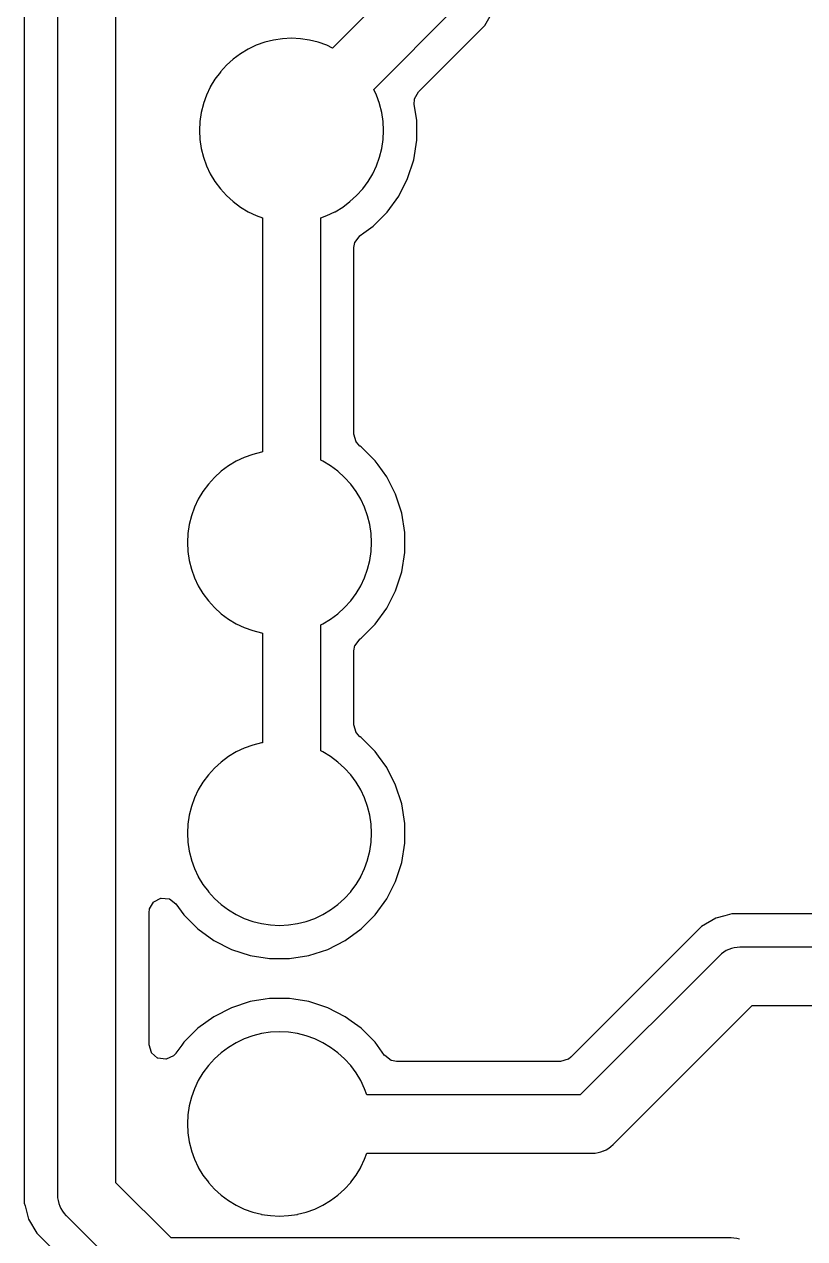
# Model space of a CAD drawing. Header units: metres. Extents: x 92.3 to 181.5, y -134.8 to -50.6.
# Drawn here: x 113.8 to 120.62, y -107.08 to -96.47 of the extents above; entities that cross this region are included whole.
import ezdxf

# ---------------------------------------------------------------- set-up
doc = ezdxf.new("R2010")
doc.units = ezdxf.units.M

msp = doc.modelspace()

# ---------------------------------------------------------------- linework, layer by layer
for points in [[(113.804, -96.018), (113.804, -106.772), (113.811, -106.796), (113.842, -106.911), (113.913, -107.035), (114.646, -107.768)], [(114.095, -96.09), (114.095, -106.7), (114.095, -106.7), (114.095, -106.7), (114.096, -106.725), (114.096, -106.725), (114.096, -106.725), (114.096, -106.725), (114.096, -106.725), (114.1, -106.75), (114.1, -106.75), (114.1, -106.75), (114.1, -106.75), (114.1, -106.75), (114.106, -106.774), (114.106, -106.774)], [(117.136, -96.043), (116.499, -96.68), (116.448, -96.656), (116.448, -96.656), (116.448, -96.656), (116.448, -96.656), (116.448, -96.656), (116.374, -96.63), (116.374, -96.63), (116.374, -96.63), (116.374, -96.63), (116.373, -96.63), (116.297, -96.611), (116.297, -96.61), (116.297, -96.61), (116.297, -96.61), (116.297, -96.61), (116.219, -96.599), (116.219, -96.599), (116.219, -96.599), (116.219, -96.599), (116.219, -96.599), (116.14, -96.595), (116.14, -96.595), (116.14, -96.595), (116.14, -96.595), (116.14, -96.595), (116.061, -96.599), (116.061, -96.599), (116.061, -96.599), (116.061, -96.599), (116.061, -96.599), (115.983, -96.61), (115.983, -96.61), (115.983, -96.61), (115.983, -96.61), (115.983, -96.611), (115.907, -96.63), (115.907, -96.63), (115.907, -96.63), (115.906, -96.63), (115.906, -96.63), (115.906, -96.63), (115.906, -96.63), (115.832, -96.656), (115.832, -96.656), (115.832, -96.656), (115.832, -96.656), (115.832, -96.656), (115.761, -96.69), (115.761, -96.69), (115.761, -96.69), (115.76, -96.69), (115.76, -96.69), (115.693, -96.731), (115.693, -96.731), (115.693, -96.731), (115.693, -96.731), (115.693, -96.731), (115.63, -96.778), (115.629, -96.778), (115.629, -96.778), (115.629, -96.778), (115.629, -96.778), (115.571, -96.831), (115.571, -96.831), (115.571, -96.831), (115.571, -96.831), (115.571, -96.831), (115.518, -96.889), (115.518, -96.889), (115.518, -96.889), (115.518, -96.889), (115.518, -96.89), (115.471, -96.953), (115.471, -96.953), (115.471, -96.953), (115.471, -96.953), (115.471, -96.953), (115.43, -97.02), (115.43, -97.02), (115.43, -97.021), (115.43, -97.021), (115.43, -97.021), (115.396, -97.092), (115.396, -97.092), (115.396, -97.092), (115.396, -97.092), (115.396, -97.092), (115.37, -97.166), (115.37, -97.166), (115.37, -97.166), (115.37, -97.166), (115.37, -97.167), (115.351, -97.243), (115.35, -97.243), (115.35, -97.243), (115.35, -97.243), (115.35, -97.243), (115.339, -97.321), (115.339, -97.321), (115.339, -97.321), (115.339, -97.321), (115.339, -97.321), (115.335, -97.4), (115.335, -97.4), (115.335, -97.4), (115.335, -97.4), (115.335, -97.4), (115.339, -97.479), (115.339, -97.479), (115.339, -97.479), (115.339, -97.479), (115.339, -97.479), (115.35, -97.557), (115.35, -97.557), (115.35, -97.557), (115.35, -97.557), (115.351, -97.557), (115.37, -97.633), (115.37, -97.634), (115.37, -97.634), (115.37, -97.634), (115.37, -97.634), (115.396, -97.708), (115.396, -97.708), (115.396, -97.708), (115.396, -97.708), (115.396, -97.708), (115.43, -97.779), (115.43, -97.779), (115.43, -97.779), (115.43, -97.78), (115.43, -97.78), (115.471, -97.847), (115.471, -97.847), (115.471, -97.847), (115.471, -97.847), (115.471, -97.847), (115.518, -97.91), (115.518, -97.911), (115.518, -97.911), (115.518, -97.911), (115.518, -97.911), (115.571, -97.969), (115.571, -97.969), (115.571, -97.969), (115.571, -97.969), (115.571, -97.969), (115.629, -98.022), (115.629, -98.022), (115.629, -98.022), (115.629, -98.022), (115.63, -98.022), (115.693, -98.069), (115.693, -98.069), (115.693, -98.069), (115.693, -98.069), (115.693, -98.069), (115.76, -98.11), (115.76, -98.11), (115.761, -98.11), (115.761, -98.11), (115.761, -98.11), (115.832, -98.144), (115.832, -98.144), (115.832, -98.144), (115.832, -98.144), (115.832, -98.144), (115.885, -98.163), (115.885, -100.209), (115.878, -100.21), (115.878, -100.21), (115.878, -100.21), (115.878, -100.21), (115.878, -100.211), (115.802, -100.23), (115.802, -100.23), (115.802, -100.23), (115.801, -100.23), (115.801, -100.23), (115.801, -100.23), (115.801, -100.23), (115.727, -100.256), (115.727, -100.256), (115.727, -100.256), (115.727, -100.256), (115.727, -100.256), (115.656, -100.29), (115.656, -100.29), (115.656, -100.29), (115.655, -100.29), (115.655, -100.29), (115.588, -100.331), (115.588, -100.331), (115.588, -100.331), (115.588, -100.331), (115.588, -100.331), (115.525, -100.378), (115.524, -100.378), (115.524, -100.378), (115.524, -100.378), (115.524, -100.378), (115.466, -100.431), (115.466, -100.431), (115.466, -100.431), (115.466, -100.431), (115.466, -100.431), (115.413, -100.489), (115.413, -100.489), (115.413, -100.489), (115.413, -100.489), (115.413, -100.49), (115.366, -100.553), (115.366, -100.553), (115.366, -100.553), (115.366, -100.553), (115.366, -100.553), (115.325, -100.62), (115.325, -100.62), (115.325, -100.621), (115.325, -100.621), (115.325, -100.621), (115.291, -100.692), (115.291, -100.692), (115.291, -100.692), (115.291, -100.692), (115.291, -100.692), (115.265, -100.766), (115.265, -100.766), (115.265, -100.766), (115.265, -100.766), (115.265, -100.767), (115.246, -100.843), (115.245, -100.843), (115.245, -100.843), (115.245, -100.843), (115.245, -100.843), (115.234, -100.921), (115.234, -100.921), (115.234, -100.921), (115.234, -100.921), (115.234, -100.921), (115.23, -101), (115.23, -101), (115.23, -101), (115.23, -101), (115.23, -101), (115.234, -101.079), (115.234, -101.079), (115.234, -101.079), (115.234, -101.079), (115.234, -101.079), (115.245, -101.157), (115.245, -101.157), (115.245, -101.157), (115.245, -101.157), (115.246, -101.157), (115.265, -101.233), (115.265, -101.234), (115.265, -101.234), (115.265, -101.234), (115.265, -101.234), (115.291, -101.308), (115.291, -101.308), (115.291, -101.308), (115.291, -101.308), (115.291, -101.308), (115.325, -101.379), (115.325, -101.379), (115.325, -101.379), (115.325, -101.38), (115.325, -101.38), (115.366, -101.447), (115.366, -101.447), (115.366, -101.447), (115.366, -101.447), (115.366, -101.447), (115.413, -101.51), (115.413, -101.511), (115.413, -101.511), (115.413, -101.511), (115.413, -101.511), (115.466, -101.569), (115.466, -101.569), (115.466, -101.569), (115.466, -101.569), (115.466, -101.569), (115.524, -101.622), (115.524, -101.622), (115.524, -101.622), (115.524, -101.622), (115.525, -101.622), (115.588, -101.669), (115.588, -101.669), (115.588, -101.669), (115.588, -101.669), (115.588, -101.669), (115.655, -101.71), (115.655, -101.71), (115.656, -101.71), (115.656, -101.71), (115.656, -101.71), (115.727, -101.744), (115.727, -101.744), (115.727, -101.744), (115.727, -101.744), (115.727, -101.744), (115.801, -101.77), (115.801, -101.77), (115.801, -101.77), (115.801, -101.77), (115.802, -101.77), (115.878, -101.789), (115.878, -101.79), (115.878, -101.79), (115.878, -101.79), (115.878, -101.79), (115.885, -101.791), (115.885, -102.749), (115.878, -102.75), (115.878, -102.75), (115.878, -102.75), (115.878, -102.75), (115.878, -102.751), (115.802, -102.77), (115.802, -102.77), (115.802, -102.77), (115.801, -102.77), (115.801, -102.77), (115.801, -102.77), (115.801, -102.77), (115.727, -102.796), (115.727, -102.796), (115.727, -102.796), (115.727, -102.796), (115.727, -102.796), (115.656, -102.83), (115.656, -102.83), (115.656, -102.83), (115.655, -102.83), (115.655, -102.83), (115.588, -102.871), (115.588, -102.871), (115.588, -102.871), (115.588, -102.871), (115.588, -102.871), (115.525, -102.918), (115.524, -102.918), (115.524, -102.918), (115.524, -102.918), (115.524, -102.918), (115.466, -102.971), (115.466, -102.971), (115.466, -102.971), (115.466, -102.971), (115.466, -102.971), (115.413, -103.029), (115.413, -103.029), (115.413, -103.029), (115.413, -103.029), (115.413, -103.03), (115.366, -103.093), (115.366, -103.093), (115.366, -103.093), (115.366, -103.093), (115.366, -103.093), (115.325, -103.16), (115.325, -103.16), (115.325, -103.161), (115.325, -103.161), (115.325, -103.161), (115.291, -103.232), (115.291, -103.232), (115.291, -103.232), (115.291, -103.232), (115.291, -103.232), (115.265, -103.306), (115.265, -103.306), (115.265, -103.306), (115.265, -103.306), (115.265, -103.307), (115.246, -103.383), (115.245, -103.383), (115.245, -103.383), (115.245, -103.383), (115.245, -103.383), (115.234, -103.461), (115.234, -103.461), (115.234, -103.461), (115.234, -103.461), (115.234, -103.461), (115.23, -103.54), (115.23, -103.54), (115.23, -103.54), (115.23, -103.54), (115.23, -103.54), (115.234, -103.619), (115.234, -103.619), (115.234, -103.619), (115.234, -103.619), (115.234, -103.619), (115.245, -103.697), (115.245, -103.697), (115.245, -103.697), (115.245, -103.697), (115.246, -103.697), (115.265, -103.773), (115.265, -103.774), (115.265, -103.774), (115.265, -103.774), (115.265, -103.774), (115.291, -103.848), (115.291, -103.848), (115.291, -103.848), (115.291, -103.848), (115.291, -103.848), (115.325, -103.919), (115.325, -103.919), (115.325, -103.919), (115.325, -103.92), (115.325, -103.92), (115.366, -103.987), (115.366, -103.987), (115.366, -103.987), (115.366, -103.987), (115.366, -103.987), (115.413, -104.05), (115.413, -104.051), (115.413, -104.051), (115.413, -104.051), (115.413, -104.051), (115.466, -104.109), (115.466, -104.109), (115.466, -104.109), (115.466, -104.109), (115.466, -104.109), (115.524, -104.162), (115.524, -104.162), (115.524, -104.162), (115.524, -104.162), (115.525, -104.162), (115.588, -104.209), (115.588, -104.209), (115.588, -104.209), (115.588, -104.209), (115.588, -104.209), (115.655, -104.25), (115.655, -104.25), (115.656, -104.25), (115.656, -104.25), (115.656, -104.25), (115.727, -104.284), (115.727, -104.284), (115.727, -104.284), (115.727, -104.284), (115.727, -104.284), (115.801, -104.31), (115.801, -104.31), (115.801, -104.31), (115.801, -104.31), (115.802, -104.31), (115.878, -104.329), (115.878, -104.33), (115.878, -104.33), (115.878, -104.33), (115.878, -104.33), (115.956, -104.341), (115.956, -104.341), (115.956, -104.341), (115.956, -104.341), (115.956, -104.341), (116.035, -104.345), (116.035, -104.345), (116.035, -104.345), (116.035, -104.345), (116.035, -104.345), (116.114, -104.341), (116.114, -104.341), (116.114, -104.341), (116.114, -104.341), (116.114, -104.341), (116.192, -104.33), (116.192, -104.33), (116.192, -104.33), (116.192, -104.33), (116.192, -104.329), (116.268, -104.31), (116.268, -104.31), (116.268, -104.31), (116.269, -104.31), (116.269, -104.31), (116.269, -104.31), (116.269, -104.31), (116.343, -104.284), (116.343, -104.284), (116.343, -104.284), (116.343, -104.284), (116.343, -104.284), (116.414, -104.25), (116.414, -104.25), (116.414, -104.25), (116.415, -104.25), (116.415, -104.25), (116.482, -104.209), (116.482, -104.209), (116.482, -104.209), (116.482, -104.209), (116.482, -104.209), (116.545, -104.162), (116.546, -104.162), (116.546, -104.162), (116.546, -104.162), (116.546, -104.162), (116.604, -104.109), (116.604, -104.109), (116.604, -104.109), (116.604, -104.109), (116.604, -104.109), (116.657, -104.051), (116.657, -104.051), (116.657, -104.051), (116.657, -104.051), (116.657, -104.05), (116.704, -103.987), (116.704, -103.987), (116.704, -103.987), (116.704, -103.987), (116.704, -103.987), (116.745, -103.92), (116.745, -103.92), (116.745, -103.919), (116.745, -103.919), (116.745, -103.919), (116.779, -103.848), (116.779, -103.848), (116.779, -103.848), (116.779, -103.848), (116.779, -103.848), (116.805, -103.774), (116.805, -103.774), (116.805, -103.774), (116.805, -103.774), (116.805, -103.773), (116.824, -103.697), (116.825, -103.697), (116.825, -103.697), (116.825, -103.697), (116.825, -103.697), (116.836, -103.619), (116.836, -103.619), (116.836, -103.619), (116.836, -103.619), (116.836, -103.619), (116.84, -103.54), (116.84, -103.54), (116.84, -103.54), (116.84, -103.54), (116.84, -103.54), (116.836, -103.461), (116.836, -103.461), (116.836, -103.461), (116.836, -103.461), (116.836, -103.461), (116.825, -103.383), (116.825, -103.383), (116.825, -103.383), (116.825, -103.383), (116.824, -103.383), (116.805, -103.307), (116.805, -103.307), (116.805, -103.306), (116.805, -103.306), (116.805, -103.306), (116.805, -103.306), (116.779, -103.232), (116.779, -103.232), (116.779, -103.232), (116.779, -103.232), (116.779, -103.232), (116.745, -103.161), (116.745, -103.161), (116.745, -103.161), (116.745, -103.16), (116.745, -103.16), (116.704, -103.093), (116.704, -103.093), (116.704, -103.093), (116.704, -103.093), (116.704, -103.093), (116.657, -103.03), (116.657, -103.029), (116.657, -103.029), (116.657, -103.029), (116.657, -103.029), (116.604, -102.971), (116.604, -102.971), (116.604, -102.971), (116.604, -102.971), (116.604, -102.971), (116.546, -102.918), (116.546, -102.918), (116.546, -102.918), (116.546, -102.918), (116.545, -102.918), (116.482, -102.871), (116.482, -102.871), (116.482, -102.871), (116.482, -102.871), (116.482, -102.871), (116.415, -102.83), (116.415, -102.83), (116.414, -102.83), (116.414, -102.83), (116.414, -102.83), (116.395, -102.821), (116.395, -101.719), (116.414, -101.71), (116.414, -101.71), (116.414, -101.71), (116.415, -101.71), (116.415, -101.71), (116.482, -101.669), (116.482, -101.669), (116.482, -101.669), (116.482, -101.669), (116.482, -101.669), (116.545, -101.622), (116.546, -101.622), (116.546, -101.622), (116.546, -101.622), (116.546, -101.622), (116.604, -101.569), (116.604, -101.569), (116.604, -101.569), (116.604, -101.569), (116.604, -101.569), (116.657, -101.511), (116.657, -101.511), (116.657, -101.511), (116.657, -101.511), (116.657, -101.51), (116.704, -101.447), (116.704, -101.447), (116.704, -101.447), (116.704, -101.447), (116.704, -101.447), (116.745, -101.38), (116.745, -101.38), (116.745, -101.379), (116.745, -101.379), (116.745, -101.379), (116.779, -101.308), (116.779, -101.308), (116.779, -101.308), (116.779, -101.308), (116.779, -101.308), (116.805, -101.234), (116.805, -101.234), (116.805, -101.234), (116.805, -101.234), (116.805, -101.233), (116.824, -101.157), (116.825, -101.157), (116.825, -101.157), (116.825, -101.157), (116.825, -101.157), (116.836, -101.079), (116.836, -101.079), (116.836, -101.079), (116.836, -101.079), (116.836, -101.079), (116.84, -101), (116.84, -101), (116.84, -101), (116.84, -101), (116.84, -101), (116.836, -100.921), (116.836, -100.921), (116.836, -100.921), (116.836, -100.921), (116.836, -100.921), (116.825, -100.843), (116.825, -100.843), (116.825, -100.843), (116.825, -100.843), (116.824, -100.843), (116.805, -100.767), (116.805, -100.767), (116.805, -100.766), (116.805, -100.766), (116.805, -100.766), (116.805, -100.766), (116.779, -100.692), (116.779, -100.692), (116.779, -100.692), (116.779, -100.692), (116.779, -100.692), (116.745, -100.621), (116.745, -100.621), (116.745, -100.621), (116.745, -100.62), (116.745, -100.62), (116.704, -100.553), (116.704, -100.553), (116.704, -100.553), (116.704, -100.553), (116.704, -100.553), (116.657, -100.49), (116.657, -100.489), (116.657, -100.489), (116.657, -100.489), (116.657, -100.489), (116.604, -100.431), (116.604, -100.431), (116.604, -100.431), (116.604, -100.431), (116.604, -100.431), (116.546, -100.378), (116.546, -100.378), (116.546, -100.378), (116.546, -100.378), (116.545, -100.378), (116.482, -100.331), (116.482, -100.331), (116.482, -100.331), (116.482, -100.331), (116.482, -100.331), (116.415, -100.29), (116.415, -100.29), (116.414, -100.29), (116.414, -100.29), (116.414, -100.29), (116.395, -100.281), (116.395, -98.163), (116.448, -98.144), (116.448, -98.144), (116.448, -98.144), (116.448, -98.144), (116.448, -98.144), (116.519, -98.11), (116.519, -98.11), (116.519, -98.11), (116.52, -98.11), (116.52, -98.11), (116.587, -98.069), (116.587, -98.069), (116.587, -98.069), (116.587, -98.069), (116.587, -98.069), (116.65, -98.022), (116.651, -98.022), (116.651, -98.022), (116.651, -98.022), (116.651, -98.022), (116.709, -97.969), (116.709, -97.969), (116.709, -97.969), (116.709, -97.969), (116.709, -97.969), (116.762, -97.911), (116.762, -97.911), (116.762, -97.911), (116.762, -97.911), (116.762, -97.91), (116.809, -97.847), (116.809, -97.847), (116.809, -97.847), (116.809, -97.847), (116.809, -97.847), (116.85, -97.78), (116.85, -97.78), (116.85, -97.779), (116.85, -97.779), (116.85, -97.779), (116.884, -97.708), (116.884, -97.708), (116.884, -97.708), (116.884, -97.708), (116.884, -97.708), (116.91, -97.634), (116.91, -97.634), (116.91, -97.634), (116.91, -97.634), (116.91, -97.633), (116.929, -97.557), (116.93, -97.557), (116.93, -97.557), (116.93, -97.557), (116.93, -97.557), (116.941, -97.479), (116.941, -97.479), (116.941, -97.479), (116.941, -97.479), (116.941, -97.479), (116.945, -97.4), (116.945, -97.4), (116.945, -97.4), (116.945, -97.4), (116.945, -97.4), (116.941, -97.321), (116.941, -97.321), (116.941, -97.321), (116.941, -97.321), (116.941, -97.321), (116.93, -97.243), (116.93, -97.243), (116.93, -97.243), (116.93, -97.243), (116.929, -97.243), (116.91, -97.167), (116.91, -97.167), (116.91, -97.166), (116.91, -97.166), (116.91, -97.166), (116.91, -97.166), (116.884, -97.092), (116.884, -97.092), (116.884, -97.092), (116.884, -97.092), (116.884, -97.092), (116.86, -97.041), (117.571, -96.329)], [(120.055, -107.087), (120.031, -107.081), (120.031, -107.081), (120.031, -107.081), (120.031, -107.081), (120.031, -107.081), (120.006, -107.077), (120.006, -107.077), (120.006, -107.077), (120.006, -107.077), (120.006, -107.077), (119.981, -107.076), (119.981, -107.076), (119.981, -107.076), (115.087, -107.076), (114.605, -106.594), (114.605, -96.196)], [(122.574, -104.245), (119.987, -104.245), (119.927, -104.262), (119.848, -104.283), (119.724, -104.354), (118.582, -105.497), (118.582, -105.497), (118.582, -105.497), (118.582, -105.497), (118.581, -105.497), (118.561, -105.514), (118.561, -105.514), (118.561, -105.514), (118.56, -105.514), (118.56, -105.514), (118.56, -105.514), (118.56, -105.514), (118.56, -105.514), (118.56, -105.514), (118.56, -105.514), (118.56, -105.514), (118.56, -105.514), (118.56, -105.514), (118.559, -105.514), (118.559, -105.515), (118.559, -105.515), (118.559, -105.515), (118.492, -105.534), (118.492, -105.534), (118.492, -105.534), (118.492, -105.534), (118.492, -105.534), (118.491, -105.534), (118.491, -105.534), (118.491, -105.534), (118.491, -105.534), (118.491, -105.534), (118.491, -105.534), (118.491, -105.534), (118.491, -105.534), (117.059, -105.534), (117.058, -105.534), (117.058, -105.534), (117.058, -105.534), (117.058, -105.534), (117.058, -105.534), (117.058, -105.534), (117.058, -105.534), (117.058, -105.534), (117.013, -105.526), (117.012, -105.526), (117.012, -105.526), (117.012, -105.526), (117.012, -105.526), (117.012, -105.526), (117.012, -105.526), (117.012, -105.526), (117.012, -105.526), (117.012, -105.526), (117.011, -105.526), (117.011, -105.526), (117.011, -105.525), (117.011, -105.525), (117.011, -105.525), (117.011, -105.525), (117.011, -105.525), (117.011, -105.525), (117.011, -105.525), (117.01, -105.525), (116.955, -105.482), (116.955, -105.482), (116.955, -105.482), (116.955, -105.482), (116.955, -105.482), (116.955, -105.482), (116.955, -105.482), (116.955, -105.482), (116.954, -105.482), (116.954, -105.482), (116.954, -105.482), (116.954, -105.481), (116.954, -105.481), (116.871, -105.366), (116.749, -105.244), (116.662, -105.182), (116.609, -105.143), (116.456, -105.065), (116.292, -105.011), (116.16, -104.991), (116.121, -104.984), (115.949, -104.984), (115.91, -104.991), (115.778, -105.011), (115.614, -105.065), (115.461, -105.143), (115.321, -105.244), (115.199, -105.366), (115.181, -105.391), (115.129, -105.463), (115.129, -105.464), (115.129, -105.464), (115.129, -105.464), (115.129, -105.464), (115.129, -105.464), (115.109, -105.485), (115.109, -105.485), (115.109, -105.485), (115.109, -105.485), (115.109, -105.485), (115.109, -105.485), (115.109, -105.485), (115.109, -105.485), (115.109, -105.485), (115.109, -105.485), (115.108, -105.485), (115.108, -105.486), (115.108, -105.486), (115.108, -105.486), (115.108, -105.486), (115.108, -105.486), (115.108, -105.486), (115.044, -105.515), (115.044, -105.515), (115.044, -105.515), (115.044, -105.515), (115.044, -105.515), (115.044, -105.515), (115.044, -105.515), (115.043, -105.515), (115.043, -105.515), (115.043, -105.515), (115.043, -105.515), (115.043, -105.515), (115.043, -105.515), (115.043, -105.515), (115.043, -105.515), (115.042, -105.515), (115.042, -105.515), (115.042, -105.515), (115.042, -105.515), (115.042, -105.515), (115.042, -105.515), (115.042, -105.515), (115.042, -105.515), (115.041, -105.515), (114.972, -105.505), (114.972, -105.505), (114.972, -105.505), (114.972, -105.505), (114.972, -105.505), (114.972, -105.505), (114.972, -105.505), (114.971, -105.505), (114.971, -105.505), (114.971, -105.505), (114.971, -105.505), (114.971, -105.505), (114.971, -105.505), (114.971, -105.505), (114.971, -105.505), (114.971, -105.505), (114.97, -105.505), (114.97, -105.505), (114.97, -105.505), (114.97, -105.504), (114.97, -105.504), (114.97, -105.504), (114.97, -105.504), (114.97, -105.504), (114.917, -105.458), (114.917, -105.458), (114.917, -105.458), (114.917, -105.458), (114.917, -105.458), (114.916, -105.458), (114.916, -105.458), (114.916, -105.458), (114.916, -105.458), (114.916, -105.458), (114.916, -105.457), (114.916, -105.457), (114.916, -105.457), (114.916, -105.457), (114.916, -105.457), (114.916, -105.457), (114.916, -105.457), (114.916, -105.457), (114.916, -105.457), (114.916, -105.457), (114.916, -105.456), (114.915, -105.456), (114.915, -105.456), (114.915, -105.456), (114.896, -105.389), (114.896, -105.389), (114.896, -105.389), (114.896, -105.389), (114.896, -105.389), (114.896, -105.388), (114.896, -105.388), (114.896, -105.388), (114.896, -105.388), (114.896, -105.388), (114.896, -105.388), (114.896, -105.388), (114.896, -105.388), (114.896, -104.232), (114.896, -104.232), (114.896, -104.232), (114.896, -104.232), (114.896, -104.232), (114.896, -104.232), (114.899, -104.204), (114.899, -104.204), (114.899, -104.204), (114.899, -104.203), (114.899, -104.203), (114.899, -104.203), (114.899, -104.203), (114.899, -104.203), (114.899, -104.203), (114.899, -104.203), (114.899, -104.203), (114.899, -104.202), (114.899, -104.202), (114.899, -104.202), (114.899, -104.202), (114.899, -104.202), (114.899, -104.202), (114.934, -104.141), (114.934, -104.141), (114.934, -104.141), (114.934, -104.141), (114.934, -104.141), (114.934, -104.141), (114.934, -104.14), (114.934, -104.14), (114.934, -104.14), (114.934, -104.14), (114.934, -104.14), (114.935, -104.14), (114.935, -104.14), (114.935, -104.14), (114.935, -104.14), (114.935, -104.14), (114.935, -104.14), (114.935, -104.139), (114.935, -104.139), (114.935, -104.139), (114.935, -104.139), (114.936, -104.139), (114.936, -104.139), (114.936, -104.139), (114.998, -104.106), (114.998, -104.106), (114.998, -104.106), (114.998, -104.106), (114.998, -104.106), (114.998, -104.106), (114.998, -104.106), (114.998, -104.106), (114.998, -104.106), (114.999, -104.106), (114.999, -104.106), (114.999, -104.106), (114.999, -104.106), (114.999, -104.106), (114.999, -104.106), (114.999, -104.106), (114.999, -104.106), (115, -104.106), (115, -104.106), (115, -104.106), (115, -104.106), (115, -104.106), (115, -104.106), (115, -104.106), (115.07, -104.112), (115.07, -104.112), (115.07, -104.112), (115.07, -104.112), (115.07, -104.112), (115.071, -104.112), (115.071, -104.112), (115.071, -104.112), (115.071, -104.112), (115.071, -104.112), (115.071, -104.112), (115.071, -104.112), (115.071, -104.112), (115.071, -104.112), (115.072, -104.112), (115.072, -104.112), (115.072, -104.112), (115.072, -104.112), (115.072, -104.113), (115.072, -104.113), (115.072, -104.113), (115.072, -104.113), (115.072, -104.113), (115.073, -104.113), (115.128, -104.156), (115.128, -104.156), (115.128, -104.156), (115.128, -104.156), (115.128, -104.156), (115.128, -104.156), (115.128, -104.156), (115.128, -104.156), (115.129, -104.156), (115.129, -104.156), (115.129, -104.156), (115.129, -104.156), (115.129, -104.157), (115.199, -104.254), (115.321, -104.376), (115.461, -104.477), (115.614, -104.555), (115.778, -104.609), (115.949, -104.636), (116.121, -104.636), (116.292, -104.609), (116.456, -104.555), (116.609, -104.477), (116.749, -104.376), (116.871, -104.254), (116.972, -104.114), (117.05, -103.961), (117.104, -103.797), (117.131, -103.626), (117.131, -103.454), (117.104, -103.283), (117.05, -103.119), (116.972, -102.966), (116.899, -102.866), (116.871, -102.826), (116.749, -102.704), (116.739, -102.697), (116.739, -102.697), (116.738, -102.697), (116.738, -102.697), (116.738, -102.697), (116.738, -102.697), (116.738, -102.697), (116.738, -102.697), (116.738, -102.697), (116.707, -102.663), (116.706, -102.663), (116.706, -102.663), (116.706, -102.663), (116.706, -102.663), (116.706, -102.663), (116.706, -102.663), (116.706, -102.663), (116.706, -102.662), (116.706, -102.662), (116.706, -102.662), (116.706, -102.662), (116.706, -102.662), (116.706, -102.662), (116.706, -102.662), (116.706, -102.662), (116.706, -102.662), (116.705, -102.661), (116.705, -102.661), (116.705, -102.661), (116.686, -102.594), (116.686, -102.594), (116.686, -102.594), (116.686, -102.594), (116.686, -102.594), (116.686, -102.594), (116.686, -102.593), (116.686, -102.593), (116.686, -102.593), (116.686, -102.593), (116.686, -102.593), (116.686, -102.593), (116.686, -102.593), (116.686, -101.947), (116.686, -101.947), (116.686, -101.947), (116.686, -101.947), (116.686, -101.947), (116.686, -101.947), (116.686, -101.947), (116.686, -101.946), (116.686, -101.946), (116.694, -101.901), (116.694, -101.901), (116.694, -101.901), (116.694, -101.901), (116.694, -101.901), (116.694, -101.901), (116.694, -101.901), (116.694, -101.9), (116.694, -101.9), (116.694, -101.9), (116.694, -101.9), (116.694, -101.9), (116.695, -101.9), (116.695, -101.9), (116.695, -101.9), (116.695, -101.9), (116.695, -101.899), (116.695, -101.899), (116.695, -101.899), (116.695, -101.899), (116.738, -101.844), (116.738, -101.844), (116.738, -101.844), (116.738, -101.844), (116.738, -101.843), (116.738, -101.843), (116.738, -101.843), (116.738, -101.843), (116.738, -101.843), (116.738, -101.843), (116.738, -101.843), (116.739, -101.843), (116.739, -101.843), (116.749, -101.836), (116.871, -101.714), (116.972, -101.574), (117.05, -101.421), (117.104, -101.257), (117.131, -101.086), (117.131, -100.914), (117.104, -100.743), (117.05, -100.579), (116.972, -100.426), (116.896, -100.321), (116.871, -100.286), (116.749, -100.164), (116.739, -100.157), (116.739, -100.157), (116.738, -100.157), (116.738, -100.157), (116.738, -100.157), (116.738, -100.157), (116.738, -100.157), (116.738, -100.157), (116.738, -100.157), (116.707, -100.123), (116.706, -100.123), (116.706, -100.123), (116.706, -100.123), (116.706, -100.123), (116.706, -100.123), (116.706, -100.123), (116.706, -100.123), (116.706, -100.122), (116.706, -100.122), (116.706, -100.122), (116.706, -100.122), (116.706, -100.122), (116.706, -100.122), (116.706, -100.122), (116.706, -100.122), (116.706, -100.122), (116.705, -100.121), (116.705, -100.121), (116.705, -100.121), (116.686, -100.054), (116.686, -100.054), (116.686, -100.054), (116.686, -100.054), (116.686, -100.054), (116.686, -100.054), (116.686, -100.053), (116.686, -100.053), (116.686, -100.053), (116.686, -100.053), (116.686, -100.053), (116.686, -100.053), (116.686, -100.053), (116.686, -98.424), (116.686, -98.423), (116.686, -98.423), (116.686, -98.423), (116.686, -98.423), (116.686, -98.423), (116.686, -98.423), (116.686, -98.423), (116.686, -98.423), (116.694, -98.378), (116.694, -98.377), (116.694, -98.377), (116.694, -98.377), (116.694, -98.377), (116.694, -98.377), (116.694, -98.377), (116.694, -98.377), (116.694, -98.377), (116.694, -98.377), (116.694, -98.376), (116.694, -98.376), (116.695, -98.376), (116.695, -98.376), (116.695, -98.376), (116.695, -98.376), (116.695, -98.376), (116.695, -98.376), (116.695, -98.376), (116.695, -98.375), (116.738, -98.32), (116.738, -98.32), (116.738, -98.32), (116.738, -98.32), (116.738, -98.32), (116.738, -98.32), (116.738, -98.32), (116.738, -98.32), (116.738, -98.319), (116.738, -98.319), (116.738, -98.319), (116.739, -98.319), (116.739, -98.319), (116.772, -98.295), (116.854, -98.236), (116.976, -98.114), (117.077, -97.974), (117.155, -97.821), (117.209, -97.657), (117.236, -97.486), (117.236, -97.314), (117.235, -97.311), (117.213, -97.173), (117.213, -97.173), (117.213, -97.173), (117.213, -97.173), (117.213, -97.173), (117.213, -97.173), (117.213, -97.173), (117.213, -97.173), (117.213, -97.172), (117.215, -97.127), (117.215, -97.127), (117.215, -97.126), (117.215, -97.126), (117.215, -97.126), (117.215, -97.126), (117.215, -97.126), (117.215, -97.126), (117.215, -97.126), (117.215, -97.126), (117.215, -97.125), (117.215, -97.125), (117.215, -97.125), (117.215, -97.125), (117.215, -97.125), (117.215, -97.125), (117.215, -97.125), (117.215, -97.125), (117.215, -97.125), (117.215, -97.124), (117.249, -97.063), (117.249, -97.063), (117.249, -97.063), (117.249, -97.063), (117.249, -97.063), (117.249, -97.063), (117.249, -97.063), (117.249, -97.062), (117.249, -97.062), (117.249, -97.062), (117.249, -97.062), (117.249, -97.062), (117.249, -97.062), (117.828, -96.484), (117.899, -96.36)], [(124.068, -104.536), (120.059, -104.536), (120.059, -104.536), (120.059, -104.536), (120.034, -104.537), (120.034, -104.537), (120.034, -104.537), (120.034, -104.537), (120.034, -104.537), (120.009, -104.541), (120.009, -104.541), (120.009, -104.541), (120.009, -104.541), (120.009, -104.541), (119.985, -104.547), (119.985, -104.547), (119.985, -104.547), (119.985, -104.547), (119.985, -104.547), (119.985, -104.547), (119.962, -104.555), (119.961, -104.555), (119.961, -104.555), (119.961, -104.555), (119.961, -104.555), (119.939, -104.566), (119.939, -104.566), (119.939, -104.566), (119.939, -104.566), (119.939, -104.566), (119.917, -104.579), (119.917, -104.579), (119.917, -104.579), (119.917, -104.579), (119.917, -104.579), (119.917, -104.579), (119.917, -104.579), (119.917, -104.579), (119.917, -104.579), (119.897, -104.594), (119.897, -104.594), (119.897, -104.594), (119.897, -104.594), (119.897, -104.594), (119.879, -104.61), (119.879, -104.611), (119.879, -104.611), (118.664, -105.825), (116.798, -105.825), (116.779, -105.772), (116.779, -105.772), (116.779, -105.772), (116.779, -105.772), (116.779, -105.772), (116.745, -105.701), (116.745, -105.701), (116.745, -105.701), (116.745, -105.7), (116.745, -105.7), (116.704, -105.633), (116.704, -105.633), (116.704, -105.633), (116.704, -105.633), (116.704, -105.633), (116.657, -105.57), (116.657, -105.569), (116.657, -105.569), (116.657, -105.569), (116.657, -105.569), (116.604, -105.511), (116.604, -105.511), (116.604, -105.511), (116.604, -105.511), (116.604, -105.511), (116.546, -105.458), (116.546, -105.458), (116.546, -105.458), (116.546, -105.458), (116.545, -105.458), (116.482, -105.411), (116.482, -105.411), (116.482, -105.411), (116.482, -105.411), (116.482, -105.411), (116.415, -105.37), (116.415, -105.37), (116.414, -105.37), (116.414, -105.37), (116.414, -105.37), (116.343, -105.336), (116.343, -105.336), (116.343, -105.336), (116.343, -105.336), (116.343, -105.336), (116.269, -105.31), (116.269, -105.31), (116.269, -105.31), (116.269, -105.31), (116.268, -105.31), (116.192, -105.291), (116.192, -105.29), (116.192, -105.29), (116.192, -105.29), (116.192, -105.29), (116.114, -105.279), (116.114, -105.279), (116.114, -105.279), (116.114, -105.279), (116.114, -105.279), (116.035, -105.275), (116.035, -105.275), (116.035, -105.275), (116.035, -105.275), (116.035, -105.275), (115.956, -105.279), (115.956, -105.279), (115.956, -105.279), (115.956, -105.279), (115.956, -105.279), (115.878, -105.29), (115.878, -105.29), (115.878, -105.29), (115.878, -105.29), (115.878, -105.291), (115.802, -105.31), (115.802, -105.31)], [(115.802, -105.31), (115.802, -105.31), (115.801, -105.31), (115.801, -105.31), (115.801, -105.31), (115.801, -105.31), (115.727, -105.336), (115.727, -105.336), (115.727, -105.336), (115.727, -105.336), (115.727, -105.336), (115.656, -105.37), (115.656, -105.37), (115.656, -105.37), (115.655, -105.37), (115.655, -105.37), (115.588, -105.411), (115.588, -105.411), (115.588, -105.411), (115.588, -105.411), (115.588, -105.411), (115.525, -105.458), (115.524, -105.458), (115.524, -105.458), (115.524, -105.458), (115.524, -105.458), (115.466, -105.511), (115.466, -105.511), (115.466, -105.511), (115.466, -105.511), (115.466, -105.511), (115.413, -105.569), (115.413, -105.569), (115.413, -105.569), (115.413, -105.569), (115.413, -105.57), (115.366, -105.633), (115.366, -105.633), (115.366, -105.633), (115.366, -105.633), (115.366, -105.633), (115.325, -105.7), (115.325, -105.7), (115.325, -105.701), (115.325, -105.701), (115.325, -105.701), (115.291, -105.772), (115.291, -105.772), (115.291, -105.772), (115.291, -105.772), (115.291, -105.772), (115.265, -105.846), (115.265, -105.846), (115.265, -105.846), (115.265, -105.846), (115.265, -105.847), (115.246, -105.923), (115.245, -105.923), (115.245, -105.923), (115.245, -105.923), (115.245, -105.923), (115.234, -106.001), (115.234, -106.001), (115.234, -106.001), (115.234, -106.001), (115.234, -106.001), (115.23, -106.08), (115.23, -106.08), (115.23, -106.08), (115.23, -106.08), (115.23, -106.08), (115.234, -106.159), (115.234, -106.159), (115.234, -106.159), (115.234, -106.159), (115.234, -106.159), (115.245, -106.237), (115.245, -106.237), (115.245, -106.237), (115.245, -106.237), (115.246, -106.237), (115.265, -106.313), (115.265, -106.314), (115.265, -106.314), (115.265, -106.314), (115.265, -106.314), (115.291, -106.388), (115.291, -106.388), (115.291, -106.388), (115.291, -106.388), (115.291, -106.388), (115.325, -106.459), (115.325, -106.459), (115.325, -106.459), (115.325, -106.46), (115.325, -106.46), (115.366, -106.527), (115.366, -106.527), (115.366, -106.527), (115.366, -106.527), (115.366, -106.527), (115.413, -106.59), (115.413, -106.591), (115.413, -106.591), (115.413, -106.591), (115.413, -106.591), (115.466, -106.649), (115.466, -106.649), (115.466, -106.649), (115.466, -106.649), (115.466, -106.649), (115.524, -106.702), (115.524, -106.702), (115.524, -106.702), (115.524, -106.702), (115.525, -106.702), (115.588, -106.749), (115.588, -106.749), (115.588, -106.749), (115.588, -106.749), (115.588, -106.749), (115.655, -106.79), (115.655, -106.79), (115.656, -106.79), (115.656, -106.79), (115.656, -106.79), (115.727, -106.824), (115.727, -106.824), (115.727, -106.824), (115.727, -106.824), (115.727, -106.824), (115.801, -106.85), (115.801, -106.85), (115.801, -106.85), (115.801, -106.85), (115.802, -106.85), (115.878, -106.869), (115.878, -106.87), (115.878, -106.87), (115.878, -106.87), (115.878, -106.87), (115.956, -106.881), (115.956, -106.881), (115.956, -106.881), (115.956, -106.881), (115.956, -106.881), (116.035, -106.885), (116.035, -106.885), (116.035, -106.885), (116.035, -106.885), (116.035, -106.885), (116.114, -106.881), (116.114, -106.881), (116.114, -106.881), (116.114, -106.881), (116.114, -106.881), (116.192, -106.87), (116.192, -106.87), (116.192, -106.87), (116.192, -106.87), (116.192, -106.869), (116.268, -106.85), (116.268, -106.85), (116.268, -106.85), (116.269, -106.85), (116.269, -106.85), (116.269, -106.85), (116.269, -106.85), (116.343, -106.824), (116.343, -106.824), (116.343, -106.824), (116.343, -106.824), (116.343, -106.824), (116.414, -106.79), (116.414, -106.79), (116.414, -106.79), (116.415, -106.79), (116.415, -106.79), (116.482, -106.749), (116.482, -106.749), (116.482, -106.749), (116.482, -106.749), (116.482, -106.749), (116.545, -106.702), (116.546, -106.702), (116.546, -106.702), (116.546, -106.702), (116.546, -106.702), (116.604, -106.649), (116.604, -106.649), (116.604, -106.649), (116.604, -106.649), (116.604, -106.649), (116.657, -106.591), (116.657, -106.591), (116.657, -106.591), (116.657, -106.591), (116.657, -106.59), (116.704, -106.527), (116.704, -106.527), (116.704, -106.527), (116.704, -106.527), (116.704, -106.527), (116.745, -106.46), (116.745, -106.46), (116.745, -106.459), (116.745, -106.459), (116.745, -106.459), (116.779, -106.388), (116.779, -106.388), (116.779, -106.388), (116.779, -106.388), (116.779, -106.388), (116.798, -106.335), (118.77, -106.335), (118.77, -106.335), (118.77, -106.335), (118.795, -106.334), (118.795, -106.334), (118.795, -106.334), (118.795, -106.334), (118.795, -106.334), (118.82, -106.33), (118.82, -106.33), (118.82, -106.33), (118.82, -106.33), (118.82, -106.33), (118.844, -106.324), (118.844, -106.324), (118.844, -106.324), (118.844, -106.324), (118.844, -106.324), (118.844, -106.324), (118.867, -106.316), (118.868, -106.316), (118.868, -106.316), (118.868, -106.316), (118.868, -106.316), (118.89, -106.305), (118.89, -106.305), (118.89, -106.305), (118.89, -106.305), (118.89, -106.305), (118.912, -106.292), (118.912, -106.292), (118.912, -106.292), (118.912, -106.292), (118.912, -106.292), (118.912, -106.292), (118.912, -106.292), (118.912, -106.292), (118.912, -106.292), (118.932, -106.277), (118.932, -106.277), (118.932, -106.277), (118.932, -106.277), (118.932, -106.277), (118.95, -106.261), (118.95, -106.26), (118.95, -106.26), (120.165, -105.046), (124.173, -105.046)], [(114.106, -106.774), (114.106, -106.774), (114.106, -106.774), (114.106, -106.774), (114.106, -106.774), (114.114, -106.797), (114.114, -106.798), (114.114, -106.798), (114.114, -106.798), (114.114, -106.798), (114.125, -106.82), (114.125, -106.82), (114.125, -106.82), (114.125, -106.82), (114.125, -106.82), (114.138, -106.842), (114.138, -106.842), (114.138, -106.842), (114.138, -106.842), (114.138, -106.842), (114.153, -106.862), (114.153, -106.862), (114.153, -106.862), (114.153, -106.862), (114.153, -106.862), (114.169, -106.88), (114.17, -106.88), (114.17, -106.88), (114.801, -107.511)]]:
    msp.add_lwpolyline(points)

doc.saveas('drawing.dxf')
